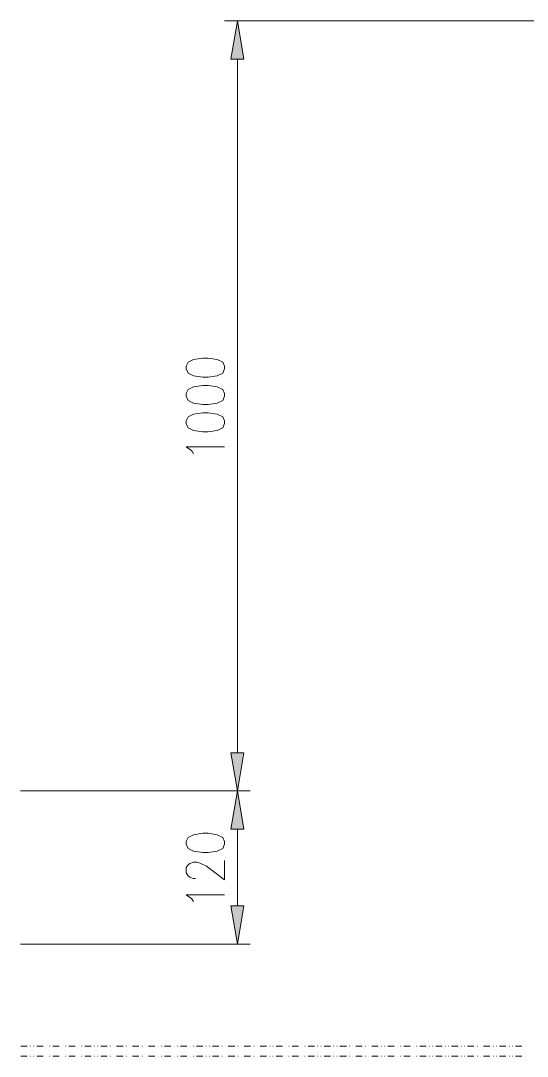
# Model space of a CAD drawing. Header units: millimetres. Extents: x 0 to 829, y 0 to 586.
# Drawn here: x 603.1 to 642.2, y 262.4 to 342.4 of the extents above; entities that cross this region are included whole.
import ezdxf

# ---------------------------------------------------------------- set-up
doc = ezdxf.new("R2010")
doc.units = ezdxf.units.MM

msp = doc.modelspace()

# ---------------------------------------------------------------- hatches: boundary and pattern name
h = msp.add_hatch(color=0)
h.dxf.hatch_style = 2
h.paths.add_polyline_path([(619.361361, 339.456889), (619.85525, 342.416694), (620.349139, 339.456889)])
h = msp.add_hatch(color=0)
h.dxf.hatch_style = 2
h.paths.add_polyline_path([(619.361361, 285.838194), (619.85525, 282.881917), (620.349139, 285.838194)])
h = msp.add_hatch(color=0)
h.dxf.hatch_style = 2
h.paths.add_polyline_path([(619.361361, 279.925639), (619.85525, 282.881917), (620.349139, 279.925639)])
h = msp.add_hatch(color=0)
h.dxf.hatch_style = 2
h.paths.add_polyline_path([(619.361361, 274.009556), (619.85525, 271.04975), (620.349139, 274.009556)])

# ---------------------------------------------------------------- linework, layer by layer
at = {"color": 0, "lineweight": 0}
for points in [[(716.308222, 342.416694), (618.871, 342.416694)], [(619.85525, 339.456889), (619.85525, 285.838194)], [(616.475639, 308.952194), (616.334528, 309.163861), (615.911194, 309.481361), (618.871, 309.481361)], [(603.108889, 282.881917), (620.843028, 282.881917)], [(603.108889, 282.881917), (620.843028, 282.881917)], [(619.85525, 279.925639), (619.85525, 274.009556)], [(616.61675, 276.122694), (616.475639, 276.122694), (616.193417, 276.228528), (616.052306, 276.334361), (615.911194, 276.5425), (615.911194, 276.965833), (616.052306, 277.1775), (616.193417, 277.283333), (616.475639, 277.389167), (616.757861, 277.389167), (617.040083, 277.283333), (617.459889, 277.071667), (618.871, 276.016861), (618.871, 277.495)], [(616.475639, 274.327056), (616.334528, 274.538722), (615.911194, 274.852694), (618.871, 274.852694)], [(603.108889, 271.04975), (620.843028, 271.04975)], [(603.133583, 263.165167), (603.627472, 263.165167)], [(603.874417, 263.165167), (603.892056, 263.165167)], [(604.117833, 263.165167), (604.135472, 263.165167)], [(604.364778, 263.165167), (604.858667, 263.165167)], [(605.105611, 263.165167), (605.12325, 263.165167)], [(605.352556, 263.165167), (605.370194, 263.165167)], [(605.5995, 263.165167), (606.089861, 263.165167)], [(606.336806, 263.165167), (606.354444, 263.165167)], [(606.58375, 263.165167), (606.601389, 263.165167)], [(606.830694, 263.165167), (607.324583, 263.165167)], [(607.571528, 263.165167), (607.589167, 263.165167)], [(607.814944, 263.165167), (607.832583, 263.165167)], [(608.061889, 263.165167), (608.555778, 263.165167)], [(608.802722, 263.165167), (608.820361, 263.165167)], [(609.049667, 263.165167), (609.067306, 263.165167)], [(609.296611, 263.165167), (609.786972, 263.165167)], [(610.033917, 263.165167), (610.051556, 263.165167)], [(610.280861, 263.165167), (610.2985, 263.165167)], [(610.527806, 263.165167), (611.021694, 263.165167)], [(611.268639, 263.165167), (611.286278, 263.165167)], [(611.512056, 263.165167), (611.529694, 263.165167)], [(611.759, 263.165167), (612.252889, 263.165167)], [(612.499833, 263.165167), (612.517472, 263.165167)], [(612.746778, 263.165167), (612.764417, 263.165167)], [(612.993722, 263.165167), (613.484083, 263.165167)], [(613.731028, 263.165167), (613.748667, 263.165167)], [(613.977972, 263.165167), (613.995611, 263.165167)], [(614.224917, 263.165167), (614.718806, 263.165167)], [(614.96575, 263.165167), (614.983389, 263.165167)], [(615.209167, 263.165167), (615.226806, 263.165167)], [(615.456111, 263.165167), (615.95, 263.165167)], [(616.196944, 263.165167), (616.214583, 263.165167)], [(616.443889, 263.165167), (616.461528, 263.165167)], [(616.690833, 263.165167), (617.181194, 263.165167)], [(617.428139, 263.165167), (617.445778, 263.165167)], [(617.675083, 263.165167), (617.692722, 263.165167)], [(617.922028, 263.165167), (618.415917, 263.165167)], [(618.662861, 263.165167), (618.6805, 263.165167)], [(618.906278, 263.165167), (618.923917, 263.165167)], [(619.153222, 263.165167), (619.647111, 263.165167)], [(619.894056, 263.165167), (619.911694, 263.165167)], [(620.141, 263.165167), (620.158639, 263.165167)], [(620.387944, 263.165167), (620.878306, 263.165167)], [(621.12525, 263.165167), (621.142889, 263.165167)], [(621.372194, 263.165167), (621.389833, 263.165167)], [(621.619139, 263.165167), (622.113028, 263.165167)], [(622.359972, 263.165167), (622.377611, 263.165167)], [(622.603389, 263.165167), (622.621028, 263.165167)], [(622.850333, 263.165167), (623.344222, 263.165167)], [(623.591167, 263.165167), (623.608806, 263.165167)], [(623.838111, 263.165167), (623.85575, 263.165167)], [(624.085056, 263.165167), (624.575417, 263.165167)], [(624.822361, 263.165167), (624.84, 263.165167)], [(625.069306, 263.165167), (625.086944, 263.165167)], [(625.31625, 263.165167), (625.810139, 263.165167)], [(626.057083, 263.165167), (626.074722, 263.165167)], [(626.304028, 263.165167), (626.321667, 263.165167)], [(626.547444, 263.165167), (627.041333, 263.165167)], [(627.288278, 263.165167), (627.305917, 263.165167)], [(627.535222, 263.165167), (627.552861, 263.165167)], [(627.782167, 263.165167), (628.272528, 263.165167)], [(628.519472, 263.165167), (628.537111, 263.165167)], [(628.766417, 263.165167), (628.784056, 263.165167)], [(629.013361, 263.165167), (629.50725, 263.165167)], [(629.754194, 263.165167), (629.771833, 263.165167)], [(630.001139, 263.165167), (630.018778, 263.165167)], [(630.244556, 263.165167), (630.738444, 263.165167)], [(630.985389, 263.165167), (631.003028, 263.165167)], [(631.232333, 263.165167), (631.249972, 263.165167)], [(631.479278, 263.165167), (631.969639, 263.165167)], [(632.216583, 263.165167), (632.234222, 263.165167)], [(632.463528, 263.165167), (632.481167, 263.165167)], [(632.710472, 263.165167), (633.204361, 263.165167)], [(633.451306, 263.165167), (633.468944, 263.165167)], [(633.69825, 263.165167), (633.715889, 263.165167)], [(633.941667, 263.165167), (634.435556, 263.165167)], [(634.6825, 263.165167), (634.700139, 263.165167)], [(634.929444, 263.165167), (634.947083, 263.165167)], [(635.176389, 263.165167), (635.66675, 263.165167)], [(635.913694, 263.165167), (635.931333, 263.165167)], [(636.160639, 263.165167), (636.178278, 263.165167)], [(636.407583, 263.165167), (636.901472, 263.165167)], [(637.148417, 263.165167), (637.166056, 263.165167)], [(637.395361, 263.165167), (637.413, 263.165167)], [(637.638778, 263.165167), (638.132667, 263.165167)], [(638.379611, 263.165167), (638.39725, 263.165167)], [(638.626556, 263.165167), (638.644194, 263.165167)], [(638.8735, 263.165167), (639.367389, 263.165167)], [(639.610806, 263.165167), (639.628444, 263.165167)], [(639.85775, 263.165167), (639.875389, 263.165167)], [(640.104694, 263.165167), (640.598583, 263.165167)], [(640.845528, 263.165167), (640.863167, 263.165167)], [(641.092472, 263.165167), (641.110111, 263.165167)], [(641.335889, 263.165167), (641.829778, 263.165167)], [(642.076722, 263.165167), (642.094361, 263.165167)], [(603.133583, 262.374944), (603.627472, 262.374944)], [(603.874417, 262.374944), (603.892056, 262.374944)], [(604.117833, 262.374944), (604.135472, 262.374944)], [(604.364778, 262.374944), (604.858667, 262.374944)], [(605.105611, 262.374944), (605.12325, 262.374944)], [(605.352556, 262.374944), (605.370194, 262.374944)], [(605.5995, 262.374944), (606.089861, 262.374944)], [(606.336806, 262.374944), (606.354444, 262.374944)], [(606.58375, 262.374944), (606.601389, 262.374944)], [(606.830694, 262.374944), (607.324583, 262.374944)], [(607.571528, 262.374944), (607.589167, 262.374944)], [(607.814944, 262.374944), (607.832583, 262.374944)], [(608.061889, 262.374944), (608.555778, 262.374944)], [(608.802722, 262.374944), (608.820361, 262.374944)], [(609.049667, 262.374944), (609.067306, 262.374944)], [(609.296611, 262.374944), (609.786972, 262.374944)], [(610.033917, 262.374944), (610.051556, 262.374944)], [(610.280861, 262.374944), (610.2985, 262.374944)], [(610.527806, 262.374944), (611.021694, 262.374944)], [(611.268639, 262.374944), (611.286278, 262.374944)], [(611.512056, 262.374944), (611.529694, 262.374944)], [(611.759, 262.374944), (612.252889, 262.374944)], [(612.499833, 262.374944), (612.517472, 262.374944)], [(612.746778, 262.374944), (612.764417, 262.374944)], [(612.993722, 262.374944), (613.484083, 262.374944)], [(613.731028, 262.374944), (613.748667, 262.374944)], [(613.977972, 262.374944), (613.995611, 262.374944)], [(614.224917, 262.374944), (614.718806, 262.374944)], [(614.96575, 262.374944), (614.983389, 262.374944)], [(615.209167, 262.374944), (615.226806, 262.374944)], [(615.456111, 262.374944), (615.95, 262.374944)], [(616.196944, 262.374944), (616.214583, 262.374944)], [(616.443889, 262.374944), (616.461528, 262.374944)], [(616.690833, 262.374944), (617.181194, 262.374944)], [(617.428139, 262.374944), (617.445778, 262.374944)], [(617.675083, 262.374944), (617.692722, 262.374944)], [(617.922028, 262.374944), (618.415917, 262.374944)], [(618.662861, 262.374944), (618.6805, 262.374944)], [(618.906278, 262.374944), (618.923917, 262.374944)], [(619.153222, 262.374944), (619.647111, 262.374944)], [(619.894056, 262.374944), (619.911694, 262.374944)], [(620.141, 262.374944), (620.158639, 262.374944)], [(620.387944, 262.374944), (620.878306, 262.374944)], [(621.12525, 262.374944), (621.142889, 262.374944)], [(621.372194, 262.374944), (621.389833, 262.374944)], [(621.619139, 262.374944), (622.113028, 262.374944)], [(622.359972, 262.374944), (622.377611, 262.374944)], [(622.603389, 262.374944), (622.621028, 262.374944)], [(622.850333, 262.374944), (623.344222, 262.374944)], [(623.591167, 262.374944), (623.608806, 262.374944)], [(623.838111, 262.374944), (623.85575, 262.374944)], [(624.085056, 262.374944), (624.575417, 262.374944)], [(624.822361, 262.374944), (624.84, 262.374944)], [(625.069306, 262.374944), (625.086944, 262.374944)], [(625.31625, 262.374944), (625.810139, 262.374944)], [(626.057083, 262.374944), (626.074722, 262.374944)], [(626.304028, 262.374944), (626.321667, 262.374944)], [(626.547444, 262.374944), (627.041333, 262.374944)], [(627.288278, 262.374944), (627.305917, 262.374944)], [(627.535222, 262.374944), (627.552861, 262.374944)], [(627.782167, 262.374944), (628.272528, 262.374944)], [(628.519472, 262.374944), (628.537111, 262.374944)], [(628.766417, 262.374944), (628.784056, 262.374944)], [(629.013361, 262.374944), (629.50725, 262.374944)], [(629.754194, 262.374944), (629.771833, 262.374944)], [(630.001139, 262.374944), (630.018778, 262.374944)], [(630.244556, 262.374944), (630.738444, 262.374944)], [(630.985389, 262.374944), (631.003028, 262.374944)], [(631.232333, 262.374944), (631.249972, 262.374944)], [(631.479278, 262.374944), (631.969639, 262.374944)], [(632.216583, 262.374944), (632.234222, 262.374944)], [(632.463528, 262.374944), (632.481167, 262.374944)], [(632.710472, 262.374944), (633.204361, 262.374944)], [(633.451306, 262.374944), (633.468944, 262.374944)], [(633.69825, 262.374944), (633.715889, 262.374944)], [(633.941667, 262.374944), (634.435556, 262.374944)], [(634.6825, 262.374944), (634.700139, 262.374944)], [(634.929444, 262.374944), (634.947083, 262.374944)], [(635.176389, 262.374944), (635.66675, 262.374944)], [(635.913694, 262.374944), (635.931333, 262.374944)], [(636.160639, 262.374944), (636.178278, 262.374944)], [(636.407583, 262.374944), (636.901472, 262.374944)], [(637.148417, 262.374944), (637.166056, 262.374944)], [(637.395361, 262.374944), (637.413, 262.374944)], [(637.638778, 262.374944), (638.132667, 262.374944)], [(638.379611, 262.374944), (638.39725, 262.374944)], [(638.626556, 262.374944), (638.644194, 262.374944)], [(638.8735, 262.374944), (639.367389, 262.374944)], [(639.610806, 262.374944), (639.628444, 262.374944)], [(639.85775, 262.374944), (639.875389, 262.374944)], [(640.104694, 262.374944), (640.598583, 262.374944)], [(640.845528, 262.374944), (640.863167, 262.374944)], [(641.092472, 262.374944), (641.110111, 262.374944)], [(641.335889, 262.374944), (641.829778, 262.374944)], [(642.076722, 262.374944), (642.094361, 262.374944)]]:
    msp.add_lwpolyline(points, dxfattribs=at)
for points in [[(619.361361, 339.456889), (619.85525, 342.416694), (620.349139, 339.456889)], [(615.911194, 315.49975), (616.052306, 315.18225), (616.475639, 314.974111), (617.181194, 314.868278), (617.601, 314.868278), (618.306556, 314.974111), (618.729889, 315.18225), (618.871, 315.49975), (618.871, 315.711417), (618.729889, 316.028917), (618.306556, 316.240583), (617.601, 316.346417), (617.181194, 316.346417), (616.475639, 316.240583), (616.052306, 316.028917), (615.911194, 315.711417)], [(615.911194, 313.386611), (616.052306, 313.072639), (616.475639, 312.860972), (617.181194, 312.755139), (617.601, 312.755139), (618.306556, 312.860972), (618.729889, 313.072639), (618.871, 313.386611), (618.871, 313.598278), (618.729889, 313.915778), (618.306556, 314.127444), (617.601, 314.233278), (617.181194, 314.233278), (616.475639, 314.127444), (616.052306, 313.915778), (615.911194, 313.598278)], [(615.911194, 311.277), (616.052306, 310.9595), (616.475639, 310.747833), (617.181194, 310.642), (617.601, 310.642), (618.306556, 310.747833), (618.729889, 310.9595), (618.871, 311.277), (618.871, 311.485139), (618.729889, 311.802639), (618.306556, 312.014306), (617.601, 312.120139), (617.181194, 312.120139), (616.475639, 312.014306), (616.052306, 311.802639), (615.911194, 311.485139)], [(619.361361, 285.838194), (619.85525, 282.881917), (620.349139, 285.838194)], [(619.361361, 279.925639), (619.85525, 282.881917), (620.349139, 279.925639)], [(615.911194, 278.761472), (616.052306, 278.443972), (616.475639, 278.235833), (617.181194, 278.13), (617.601, 278.13), (618.306556, 278.235833), (618.729889, 278.443972), (618.871, 278.761472), (618.871, 278.973139), (618.729889, 279.290639), (618.306556, 279.502306), (617.601, 279.608139), (617.181194, 279.608139), (616.475639, 279.502306), (616.052306, 279.290639), (615.911194, 278.973139)], [(619.361361, 274.009556), (619.85525, 271.04975), (620.349139, 274.009556)]]:
    msp.add_lwpolyline(points, close=True, dxfattribs=at)

doc.saveas('drawing.dxf')
